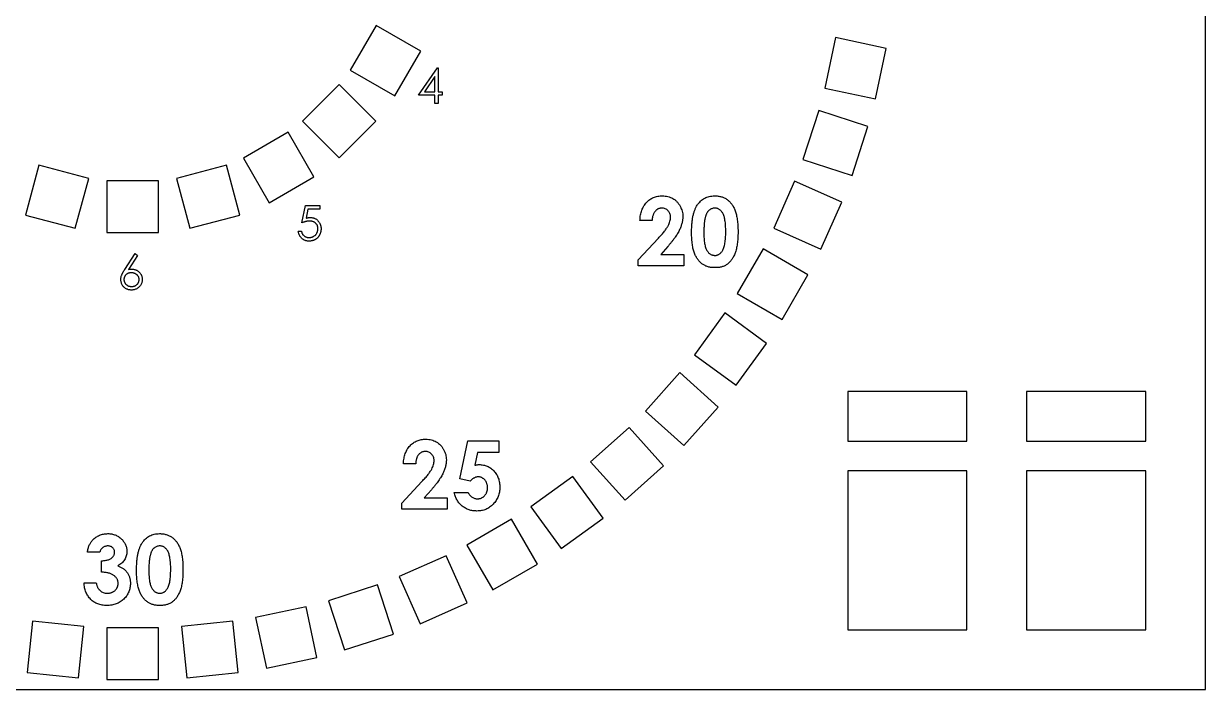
# Model space of a CAD drawing. Header units: millimetres. Extents: x 0 to 216, y -15 to 156.
# Drawn here: x 97 to 216, y 0 to 67 of the extents above; entities that cross this region are included whole.
import ezdxf

# ---------------------------------------------------------------- set-up
doc = ezdxf.new("R2010")
doc.units = ezdxf.units.MM

msp = doc.modelspace()

# ---------------------------------------------------------------- linework, layer by layer
at = {"color": 7, "linetype": 'Continuous', "lineweight": 25}
for p, q in [((216, 0), (216, 156)), ((132.51, 66.85), (129.91, 62.35)), ((137.01, 64.25), (132.51, 66.85)), ((178.77, 65.62), (177.69, 60.53)), ((183.86, 64.53), (178.77, 65.62)), ((134.41, 59.75), (137.01, 64.25)), ((182.78, 59.45), (183.86, 64.53)), ((129.91, 62.35), (134.41, 59.75)), ((136.78, 59.81), (138.69, 62.59)), ((138.69, 62.59), (138.75, 62.59)), ((138.75, 62.59), (138.75, 60.17)), ((128.79, 60.89), (125.11, 57.21)), ((132.47, 57.21), (128.79, 60.89)), ((138.44, 61.69), (137.39, 60.17)), ((138.44, 60.17), (138.44, 61.69)), ((138.44, 59.81), (136.78, 59.81)), ((137.39, 60.17), (138.44, 60.17)), ((138.44, 59), (138.44, 59.81)), ((138.75, 60.17), (139.16, 60.17)), ((138.75, 59.81), (138.75, 59)), ((139.16, 59.81), (138.75, 59.81)), ((139.16, 60.17), (139.16, 59.81)), ((177.69, 60.53), (182.78, 59.45)), ((138.75, 59), (138.44, 59)), ((125.11, 57.21), (128.79, 53.53)), ((128.79, 53.53), (132.47, 57.21)), ((177.09, 58.29), (175.48, 53.34)), ((182.03, 56.68), (177.09, 58.29)), ((123.65, 56.09), (119.15, 53.49)), ((126.25, 51.59), (123.65, 56.09)), ((180.43, 51.73), (182.03, 56.68)), ((98.55, 52.79), (97.21, 47.76)), ((103.58, 51.44), (98.55, 52.79)), ((117.45, 52.79), (112.42, 51.44)), ((118.79, 47.76), (117.45, 52.79)), ((119.15, 53.49), (121.75, 48.99)), ((175.48, 53.34), (180.43, 51.73)), ((102.23, 46.42), (103.58, 51.44)), ((110.6, 51.2), (105.4, 51.2)), ((105.4, 51.2), (105.4, 46)), ((110.6, 46), (110.6, 51.2)), ((112.42, 51.44), (113.77, 46.42)), ((121.75, 48.99), (126.25, 51.59)), ((174.65, 51.17), (172.54, 46.42)), ((179.4, 49.06), (174.65, 51.17)), ((177.29, 44.31), (179.4, 49.06)), ((97.21, 47.76), (102.23, 46.42)), ((113.77, 46.42), (118.79, 47.76)), ((125.04, 46.97), (125.4, 48.72)), ((125.4, 48.72), (126.84, 48.72)), ((125.65, 48.36), (125.46, 47.44)), ((126.84, 48.36), (125.65, 48.36)), ((126.84, 48.72), (126.84, 48.36)), ((160.31, 47.22), (159.07, 47.22)), ((172.54, 46.42), (177.29, 44.31)), ((105.4, 46), (110.6, 46)), ((124.68, 46.12), (125, 46.12)), ((158.9, 43.26), (160.93, 45.43)), ((161.89, 44.6), (161.17, 43.78)), ((171.48, 44.35), (168.88, 39.85)), ((175.98, 41.75), (171.48, 44.35)), ((107.21, 42.28), (108.25, 43.88)), ((108.49, 43.69), (107.57, 42.28)), ((108.25, 43.88), (108.49, 43.69)), ((158.9, 42.63), (158.9, 43.26)), ((161.17, 43.78), (163.48, 43.78)), ((163.48, 43.78), (163.48, 42.63)), ((163.48, 42.63), (158.9, 42.63)), ((173.38, 37.25), (175.98, 41.75)), ((168.88, 39.85), (173.38, 37.25)), ((167.62, 37.9), (164.56, 33.69)), ((171.82, 34.84), (167.62, 37.9)), ((168.77, 30.64), (171.82, 34.84)), ((164.56, 33.69), (168.77, 30.64)), ((163.1, 31.89), (159.62, 28.02)), ((166.96, 28.41), (163.1, 31.89)), ((180, 30), (180, 25)), ((192, 30), (180, 30)), ((192, 25), (192, 30)), ((210, 30), (198, 30)), ((198, 30), (198, 25)), ((210, 25), (210, 30)), ((159.62, 28.02), (163.48, 24.54)), ((163.48, 24.54), (166.96, 28.41)), ((157.98, 26.38), (154.11, 22.9)), ((161.46, 22.52), (157.98, 26.38)), ((140.94, 21.19), (141.75, 25.01)), ((141.75, 25.01), (144.88, 25.01)), ((144.88, 25.01), (144.88, 23.86)), ((180, 25), (192, 25)), ((198, 25), (210, 25)), ((142.72, 23.86), (142.46, 22.56)), ((144.88, 23.86), (142.72, 23.86)), ((136.5, 22.72), (135.27, 22.72)), ((154.11, 22.9), (157.59, 19.04)), ((152.31, 21.44), (148.1, 18.38)), ((155.36, 17.23), (152.31, 21.44)), ((157.59, 19.04), (161.46, 22.52)), ((180, 22), (180, 6)), ((192, 22), (180, 22)), ((192, 6), (192, 22)), ((198, 22), (198, 6)), ((210, 22), (198, 22)), ((210, 6), (210, 22)), ((135.09, 18.76), (137.13, 20.92)), ((141.98, 20.95), (140.94, 21.19)), ((138.08, 20.1), (137.36, 19.28)), ((137.36, 19.28), (139.67, 19.28)), ((139.67, 19.28), (139.67, 18.13)), ((140.38, 19.81), (141.79, 19.81)), ((135.09, 18.13), (135.09, 18.76)), ((139.67, 18.13), (135.09, 18.13)), ((148.1, 18.38), (151.16, 14.18)), ((146.15, 17.12), (141.65, 14.52)), ((148.75, 12.62), (146.15, 17.12)), ((151.16, 14.18), (155.36, 17.23)), ((141.65, 14.52), (144.25, 10.02)), ((104.69, 13.82), (103.46, 13.82)), ((139.58, 13.46), (134.83, 11.35)), ((141.69, 8.71), (139.58, 13.46)), ((104.87, 11.8), (104.87, 12.94)), ((144.25, 10.02), (148.75, 12.62)), ((103.11, 10.74), (104.34, 10.74)), ((134.83, 11.35), (136.94, 6.6)), ((132.66, 10.52), (127.71, 8.91)), ((134.27, 5.57), (132.66, 10.52)), ((127.71, 8.91), (129.32, 3.97)), ((136.94, 6.6), (141.69, 8.71)), ((125.47, 8.31), (120.38, 7.23)), ((120.38, 7.23), (121.47, 2.14)), ((126.55, 3.22), (125.47, 8.31)), ((97.91, 6.87), (97.37, 1.69)), ((103.08, 6.32), (97.91, 6.87)), ((102.54, 1.15), (103.08, 6.32)), ((110.6, 6.2), (105.4, 6.2)), ((105.4, 6.2), (105.4, 1)), ((110.6, 1), (110.6, 6.2)), ((118.09, 6.87), (112.92, 6.32)), ((112.92, 6.32), (113.46, 1.15)), ((118.63, 1.69), (118.09, 6.87)), ((180, 6), (192, 6)), ((198, 6), (210, 6)), ((129.32, 3.97), (134.27, 5.57)), ((121.47, 2.14), (126.55, 3.22)), ((97.37, 1.69), (102.54, 1.15)), ((113.46, 1.15), (118.63, 1.69)), ((0, 0), (216, 0)), ((105.4, 1), (110.6, 1))]:
    msp.add_line(p, q, dxfattribs=at)
for points, knots in [([(159.07, 47.22), (159.08, 47.31), (159.09, 47.49), (159.13, 47.76), (159.19, 48.01), (159.26, 48.24), (159.35, 48.46), (159.46, 48.67), (159.59, 48.86), (159.74, 49.03), (159.9, 49.18), (160.07, 49.32), (160.25, 49.43), (160.45, 49.53), (160.65, 49.6), (160.87, 49.65), (161.1, 49.68), (161.25, 49.69), (161.33, 49.69)], [0, 0, 0, 0, 0.07494, 0.146428, 0.214753, 0.280422, 0.343604, 0.405543, 0.466199, 0.526538, 0.585902, 0.64409, 0.701613, 0.758754, 0.816629, 0.875655, 0.936624, 1, 1, 1, 1]), ([(161.33, 49.69), (161.43, 49.68), (161.62, 49.68), (161.89, 49.63), (162.15, 49.54), (162.39, 49.43), (162.61, 49.28), (162.81, 49.1), (162.98, 48.89), (163.12, 48.65), (163.24, 48.4), (163.33, 48.14), (163.39, 47.89), (163.39, 47.71), (163.39, 47.62)], [0, 0, 0, 0, 0.0896145, 0.1749486, 0.2575481, 0.3389008, 0.4200532, 0.5014014, 0.584252, 0.6703705, 0.7564733, 0.8392066, 0.9201205, 1, 1, 1, 1]), ([(164.84, 48.75), (164.89, 48.83), (165, 48.97), (165.18, 49.16), (165.38, 49.33), (165.59, 49.46), (165.82, 49.56), (166.06, 49.64), (166.32, 49.68), (166.5, 49.68), (166.59, 49.69)], [0, 0, 0, 0, 0.132314, 0.2587, 0.380912, 0.500535, 0.620923, 0.742376, 0.868281, 1, 1, 1, 1]), ([(166.59, 49.69), (166.65, 49.69), (166.77, 49.69), (166.94, 49.67), (167.11, 49.64), (167.27, 49.6), (167.43, 49.55), (167.57, 49.48), (167.71, 49.41), (167.85, 49.32), (167.98, 49.22), (168.1, 49.11), (168.21, 48.99), (168.32, 48.85), (168.42, 48.7), (168.51, 48.54), (168.59, 48.37), (168.67, 48.18), (168.73, 47.98), (168.79, 47.76), (168.84, 47.53), (168.88, 47.27), (168.91, 47), (168.93, 46.7), (168.95, 46.39), (168.95, 46.18), (168.95, 46.07)], [0, 0, 0, 0, 0.036635, 0.072034, 0.106626, 0.140306, 0.173619, 0.206426, 0.239067, 0.271883, 0.30484, 0.338529, 0.372616, 0.407548, 0.443719, 0.481312, 0.520113, 0.560913, 0.604025, 0.650075, 0.699572, 0.752363, 0.808789, 0.868954, 0.932675, 1, 1, 1, 1]), ([(161.26, 48.45), (161.23, 48.45), (161.16, 48.45), (161.07, 48.43), (160.98, 48.41), (160.89, 48.37), (160.81, 48.32), (160.73, 48.27), (160.66, 48.2), (160.59, 48.12), (160.53, 48.03), (160.47, 47.94), (160.43, 47.84), (160.39, 47.73), (160.35, 47.61), (160.33, 47.49), (160.31, 47.36), (160.31, 47.26), (160.31, 47.22)], [0, 0, 0, 0, 0.056467, 0.111164, 0.164937, 0.218322, 0.272393, 0.327976, 0.385291, 0.444903, 0.506844, 0.569488, 0.634153, 0.700976, 0.770897, 0.843626, 0.91966, 1, 1, 1, 1]), ([(162.16, 47.54), (162.16, 47.6), (162.15, 47.73), (162.1, 47.9), (162.02, 48.06), (161.91, 48.2), (161.78, 48.31), (161.62, 48.4), (161.45, 48.44), (161.32, 48.45), (161.26, 48.45)], [0, 0, 0, 0, 0.132755, 0.257234, 0.378601, 0.501406, 0.623942, 0.743642, 0.868121, 1, 1, 1, 1]), ([(163.39, 47.62), (163.39, 47.57), (163.39, 47.47), (163.37, 47.31), (163.35, 47.14), (163.31, 46.98), (163.27, 46.81), (163.21, 46.64), (163.15, 46.47), (163.07, 46.29), (162.98, 46.1), (162.87, 45.91), (162.75, 45.71), (162.61, 45.51), (162.45, 45.29), (162.28, 45.07), (162.09, 44.84), (161.95, 44.68), (161.89, 44.6)], [0, 0, 0, 0, 0.0455178, 0.091616, 0.1392466, 0.1882416, 0.2386731, 0.2906639, 0.3448399, 0.4004316, 0.4591437, 0.522551, 0.5901009, 0.6622597, 0.7396813, 0.8215755, 0.90833, 1, 1, 1, 1]), ([(164.28, 46), (164.28, 46.16), (164.28, 46.45), (164.31, 46.88), (164.35, 47.27), (164.41, 47.63), (164.49, 47.96), (164.59, 48.25), (164.7, 48.52), (164.8, 48.68), (164.84, 48.75)], [0, 0, 0, 0, 0.161071, 0.310789, 0.449904, 0.578376, 0.696617, 0.805987, 0.906562, 1, 1, 1, 1]), ([(166.62, 48.45), (166.57, 48.45), (166.46, 48.45), (166.31, 48.4), (166.16, 48.34), (166.05, 48.26), (165.97, 48.18), (165.91, 48.11), (165.86, 48.04), (165.81, 47.95), (165.76, 47.85), (165.72, 47.75), (165.68, 47.63), (165.64, 47.5), (165.61, 47.37), (165.59, 47.21), (165.56, 47.05), (165.54, 46.86), (165.53, 46.67), (165.52, 46.46), (165.51, 46.23), (165.51, 46.07), (165.51, 45.99)], [0, 0, 0, 0, 0.053834, 0.105543, 0.158054, 0.211987, 0.240207, 0.269794, 0.301343, 0.334608, 0.370284, 0.408089, 0.448681, 0.492069, 0.538664, 0.590371, 0.646388, 0.707195, 0.772947, 0.843643, 0.919308, 1, 1, 1, 1]), ([(167.72, 46.07), (167.72, 46.18), (167.71, 46.39), (167.7, 46.69), (167.68, 46.96), (167.64, 47.21), (167.6, 47.43), (167.55, 47.62), (167.49, 47.79), (167.42, 47.94), (167.34, 48.06), (167.25, 48.16), (167.16, 48.25), (167.07, 48.33), (166.96, 48.38), (166.85, 48.42), (166.74, 48.45), (166.66, 48.45), (166.62, 48.45)], [0, 0, 0, 0, 0.112115, 0.215802, 0.310203, 0.395993, 0.47341, 0.542778, 0.604548, 0.659357, 0.708764, 0.755356, 0.798687, 0.840017, 0.880203, 0.919733, 0.959049, 1, 1, 1, 1]), ([(125.81, 47.15), (125.79, 47.15), (125.73, 47.15), (125.64, 47.14), (125.55, 47.13), (125.46, 47.11), (125.36, 47.08), (125.26, 47.05), (125.15, 47.01), (125.08, 46.99), (125.04, 46.97)], [0, 0, 0, 0, 0.102203, 0.2110233, 0.3250997, 0.4465021, 0.5737877, 0.7089007, 0.8503579, 1, 1, 1, 1]), ([(125.46, 47.44), (125.5, 47.45), (125.57, 47.47), (125.67, 47.49), (125.77, 47.51), (125.84, 47.51), (125.87, 47.51)], [0, 0, 0, 0, 0.275068, 0.532901, 0.773973, 1, 1, 1, 1]), ([(126.66, 46.38), (126.66, 46.41), (126.66, 46.46), (126.65, 46.54), (126.63, 46.62), (126.6, 46.69), (126.57, 46.76), (126.53, 46.82), (126.48, 46.88), (126.43, 46.94), (126.37, 46.99), (126.3, 47.03), (126.23, 47.07), (126.16, 47.1), (126.08, 47.12), (126, 47.14), (125.91, 47.15), (125.85, 47.15), (125.81, 47.15)], [0, 0, 0, 0, 0.065351, 0.127916, 0.18836, 0.247216, 0.30563, 0.36377, 0.422661, 0.482687, 0.5433, 0.604118, 0.664965, 0.727413, 0.791468, 0.858055, 0.927037, 1, 1, 1, 1]), ([(125.87, 47.51), (125.91, 47.51), (125.99, 47.51), (126.1, 47.49), (126.21, 47.47), (126.31, 47.43), (126.41, 47.39), (126.5, 47.33), (126.58, 47.26), (126.66, 47.19), (126.73, 47.11), (126.8, 47.02), (126.85, 46.92), (126.9, 46.82), (126.93, 46.72), (126.95, 46.6), (126.97, 46.49), (126.97, 46.41), (126.97, 46.37)], [0, 0, 0, 0, 0.065808, 0.129394, 0.190894, 0.251281, 0.310815, 0.370371, 0.430768, 0.492881, 0.555104, 0.616067, 0.677256, 0.73826, 0.800762, 0.864778, 0.931045, 1, 1, 1, 1]), ([(160.93, 45.43), (160.99, 45.49), (161.11, 45.61), (161.27, 45.79), (161.42, 45.96), (161.54, 46.12), (161.66, 46.28), (161.76, 46.42), (161.84, 46.55), (161.94, 46.71), (162.02, 46.9), (162.1, 47.12), (162.15, 47.33), (162.16, 47.47), (162.16, 47.54)], [0, 0, 0, 0, 0.103844, 0.201115, 0.291116, 0.374348, 0.450707, 0.52004, 0.583258, 0.639578, 0.741537, 0.83506, 0.920873, 1, 1, 1, 1]), ([(125.75, 45.13), (125.72, 45.13), (125.65, 45.13), (125.55, 45.15), (125.45, 45.17), (125.36, 45.2), (125.27, 45.24), (125.19, 45.29), (125.11, 45.34), (125.03, 45.41), (124.96, 45.48), (124.9, 45.55), (124.85, 45.64), (124.8, 45.72), (124.76, 45.81), (124.73, 45.91), (124.7, 46.01), (124.69, 46.08), (124.68, 46.12)], [0, 0, 0, 0, 0.0654211, 0.1287084, 0.1902361, 0.2507244, 0.3106372, 0.3707664, 0.4316147, 0.493523, 0.5558835, 0.6173424, 0.678668, 0.7407114, 0.8029854, 0.8668026, 0.9323472, 1, 1, 1, 1]), ([(125, 46.12), (125.01, 46.09), (125.02, 46.02), (125.05, 45.93), (125.09, 45.85), (125.14, 45.78), (125.2, 45.72), (125.26, 45.66), (125.33, 45.61), (125.41, 45.57), (125.5, 45.53), (125.59, 45.51), (125.68, 45.49), (125.74, 45.49), (125.77, 45.49)], [0, 0, 0, 0, 0.094687, 0.181994, 0.264377, 0.34218, 0.418618, 0.496509, 0.577369, 0.661511, 0.746733, 0.831258, 0.915206, 1, 1, 1, 1]), ([(126.97, 46.37), (126.97, 46.34), (126.97, 46.28), (126.96, 46.2), (126.95, 46.11), (126.93, 46.03), (126.91, 45.95), (126.88, 45.88), (126.85, 45.8), (126.81, 45.73), (126.77, 45.66), (126.73, 45.59), (126.68, 45.53), (126.63, 45.47), (126.57, 45.42), (126.51, 45.37), (126.45, 45.33), (126.38, 45.29), (126.31, 45.25), (126.24, 45.22), (126.16, 45.19), (126.09, 45.17), (126.01, 45.15), (125.92, 45.14), (125.84, 45.13), (125.78, 45.13), (125.75, 45.13)], [0, 0, 0, 0, 0.044014, 0.087434, 0.130118, 0.172554, 0.214555, 0.256298, 0.298438, 0.340849, 0.382715, 0.423924, 0.464246, 0.504074, 0.543862, 0.583567, 0.623094, 0.663229, 0.703551, 0.743938, 0.784541, 0.82575, 0.867757, 0.910745, 0.954914, 1, 1, 1, 1]), ([(125.77, 45.49), (125.8, 45.49), (125.86, 45.49), (125.95, 45.51), (126.03, 45.53), (126.11, 45.55), (126.19, 45.59), (126.26, 45.63), (126.33, 45.68), (126.4, 45.74), (126.46, 45.81), (126.51, 45.88), (126.56, 45.95), (126.59, 46.03), (126.62, 46.11), (126.64, 46.2), (126.66, 46.29), (126.66, 46.35), (126.66, 46.38)], [0, 0, 0, 0, 0.064207, 0.126425, 0.18768, 0.248216, 0.308305, 0.369661, 0.431699, 0.495947, 0.559758, 0.622295, 0.683911, 0.745092, 0.80674, 0.869087, 0.93329, 1, 1, 1, 1]), ([(166.63, 42.46), (166.57, 42.46), (166.45, 42.46), (166.27, 42.48), (166.1, 42.5), (165.94, 42.54), (165.78, 42.59), (165.64, 42.66), (165.5, 42.73), (165.36, 42.81), (165.24, 42.91), (165.12, 43.02), (165.01, 43.14), (164.91, 43.27), (164.81, 43.41), (164.72, 43.57), (164.64, 43.73), (164.56, 43.91), (164.49, 44.11), (164.44, 44.32), (164.39, 44.56), (164.35, 44.81), (164.32, 45.08), (164.29, 45.37), (164.28, 45.68), (164.28, 45.89), (164.28, 46)], [0, 0, 0, 0, 0.038217, 0.074867, 0.110158, 0.144454, 0.17808, 0.211171, 0.243687, 0.275872, 0.308376, 0.341263, 0.37515, 0.409655, 0.445157, 0.482073, 0.520576, 0.560554, 0.603108, 0.648689, 0.697948, 0.750768, 0.807309, 0.867656, 0.931861, 1, 1, 1, 1]), ([(165.51, 45.99), (165.51, 45.89), (165.51, 45.68), (165.53, 45.4), (165.55, 45.13), (165.58, 44.89), (165.63, 44.68), (165.68, 44.49), (165.74, 44.33), (165.82, 44.19), (165.9, 44.07), (165.98, 43.97), (166.07, 43.88), (166.17, 43.81), (166.28, 43.76), (166.39, 43.72), (166.5, 43.7), (166.58, 43.69), (166.62, 43.69)], [0, 0, 0, 0, 0.1107343, 0.2123412, 0.3055021, 0.3898348, 0.4666905, 0.5352619, 0.5967629, 0.6510657, 0.7010356, 0.7478603, 0.7918334, 0.834284, 0.8753339, 0.9160347, 0.9576523, 1, 1, 1, 1]), ([(168.95, 46.07), (168.95, 45.96), (168.95, 45.74), (168.93, 45.43), (168.91, 45.13), (168.88, 44.86), (168.84, 44.6), (168.79, 44.36), (168.73, 44.14), (168.66, 43.94), (168.59, 43.75), (168.5, 43.58), (168.41, 43.42), (168.32, 43.27), (168.22, 43.14), (168.11, 43.02), (167.99, 42.91), (167.88, 42.81), (167.75, 42.73), (167.61, 42.65), (167.47, 42.59), (167.32, 42.54), (167.15, 42.5), (166.99, 42.48), (166.81, 42.46), (166.69, 42.46), (166.63, 42.46)], [0, 0, 0, 0, 0.068491, 0.133077, 0.193829, 0.251083, 0.304401, 0.354408, 0.401295, 0.444701, 0.485692, 0.524676, 0.562307, 0.597947, 0.632474, 0.665752, 0.697985, 0.729586, 0.760825, 0.792355, 0.824313, 0.857156, 0.890927, 0.92596, 0.962061, 1, 1, 1, 1]), ([(167.38, 44.16), (167.4, 44.21), (167.46, 44.32), (167.53, 44.5), (167.59, 44.7), (167.64, 44.93), (167.67, 45.18), (167.7, 45.46), (167.71, 45.75), (167.71, 45.96), (167.72, 46.07)], [0, 0, 0, 0, 0.088871, 0.186355, 0.294078, 0.412237, 0.541778, 0.682703, 0.835096, 1, 1, 1, 1]), ([(166.62, 43.69), (166.66, 43.69), (166.74, 43.69), (166.85, 43.72), (166.95, 43.75), (167.05, 43.81), (167.14, 43.87), (167.23, 43.96), (167.31, 44.05), (167.35, 44.13), (167.38, 44.16)], [0, 0, 0, 0, 0.124035, 0.242846, 0.360342, 0.479042, 0.599334, 0.725488, 0.858549, 1, 1, 1, 1]), ([(106.82, 41.27), (106.82, 41.3), (106.82, 41.38), (106.84, 41.49), (106.86, 41.6), (106.89, 41.7), (106.93, 41.78), (106.95, 41.84), (106.99, 41.91), (107.02, 41.98), (107.06, 42.05), (107.11, 42.13), (107.16, 42.2), (107.19, 42.26), (107.21, 42.28)], [0, 0, 0, 0, 0.097818, 0.199726, 0.305276, 0.415811, 0.474472, 0.537274, 0.603657, 0.674299, 0.749834, 0.828598, 0.912378, 1, 1, 1, 1]), ([(107.87, 41.95), (107.84, 41.95), (107.79, 41.95), (107.71, 41.94), (107.64, 41.92), (107.57, 41.9), (107.5, 41.87), (107.44, 41.84), (107.39, 41.8), (107.33, 41.75), (107.29, 41.7), (107.24, 41.64), (107.21, 41.58), (107.18, 41.52), (107.16, 41.46), (107.14, 41.39), (107.13, 41.33), (107.13, 41.28), (107.13, 41.26)], [0, 0, 0, 0, 0.070599, 0.137901, 0.203196, 0.26679, 0.329106, 0.390654, 0.452653, 0.515748, 0.577926, 0.63893, 0.698351, 0.757296, 0.816394, 0.876267, 0.936817, 1, 1, 1, 1]), ([(107.57, 42.28), (107.63, 42.29), (107.75, 42.31), (107.87, 42.31), (107.93, 42.31)], [0, 0, 0, 0, 0.512659, 1, 1, 1, 1]), ([(108.66, 41.26), (108.66, 41.28), (108.65, 41.33), (108.64, 41.39), (108.63, 41.46), (108.6, 41.52), (108.57, 41.59), (108.53, 41.64), (108.48, 41.7), (108.42, 41.75), (108.37, 41.8), (108.3, 41.84), (108.24, 41.87), (108.17, 41.9), (108.1, 41.92), (108.02, 41.94), (107.95, 41.95), (107.89, 41.95), (107.87, 41.95)], [0, 0, 0, 0, 0.061138, 0.119994, 0.178225, 0.236256, 0.294929, 0.354716, 0.41673, 0.480664, 0.545832, 0.609758, 0.672971, 0.736017, 0.799839, 0.864775, 0.931088, 1, 1, 1, 1]), ([(107.93, 42.31), (107.97, 42.31), (108.04, 42.31), (108.14, 42.29), (108.24, 42.27), (108.33, 42.24), (108.42, 42.2), (108.51, 42.14), (108.59, 42.08), (108.67, 42.01), (108.74, 41.94), (108.8, 41.85), (108.85, 41.77), (108.9, 41.68), (108.93, 41.58), (108.95, 41.48), (108.97, 41.38), (108.97, 41.31), (108.97, 41.27)], [0, 0, 0, 0, 0.065231, 0.128405, 0.190067, 0.250943, 0.311546, 0.372863, 0.435024, 0.499072, 0.563091, 0.62551, 0.68668, 0.747283, 0.808563, 0.870742, 0.934341, 1, 1, 1, 1]), ([(107.88, 40.2), (107.83, 40.2), (107.74, 40.21), (107.6, 40.23), (107.47, 40.28), (107.34, 40.34), (107.22, 40.41), (107.12, 40.51), (107.03, 40.61), (106.95, 40.73), (106.89, 40.86), (106.85, 40.99), (106.82, 41.13), (106.82, 41.22), (106.82, 41.27)], [0, 0, 0, 0, 0.084335, 0.167052, 0.249566, 0.33274, 0.415915, 0.497828, 0.580373, 0.6646, 0.749467, 0.83251, 0.915639, 1, 1, 1, 1]), ([(107.13, 41.26), (107.13, 41.23), (107.13, 41.19), (107.14, 41.12), (107.16, 41.05), (107.19, 40.99), (107.22, 40.93), (107.26, 40.87), (107.3, 40.81), (107.35, 40.76), (107.41, 40.72), (107.47, 40.67), (107.53, 40.64), (107.6, 40.61), (107.67, 40.59), (107.74, 40.57), (107.82, 40.56), (107.87, 40.56), (107.89, 40.56)], [0, 0, 0, 0, 0.061842, 0.121262, 0.180746, 0.239231, 0.298308, 0.358183, 0.420359, 0.484792, 0.549938, 0.613718, 0.676681, 0.739154, 0.8022, 0.86674, 0.93205, 1, 1, 1, 1]), ([(108.97, 41.27), (108.97, 41.23), (108.97, 41.13), (108.94, 40.99), (108.89, 40.85), (108.83, 40.73), (108.76, 40.61), (108.66, 40.51), (108.55, 40.42), (108.43, 40.34), (108.3, 40.28), (108.16, 40.23), (108.02, 40.21), (107.93, 40.2), (107.88, 40.2)], [0, 0, 0, 0, 0.0859479, 0.1691252, 0.2503991, 0.3322897, 0.4133643, 0.4941723, 0.5760217, 0.660757, 0.7457831, 0.8300436, 0.9140275, 1, 1, 1, 1]), ([(107.89, 40.56), (107.92, 40.56), (107.97, 40.56), (108.05, 40.57), (108.12, 40.59), (108.19, 40.61), (108.25, 40.64), (108.32, 40.67), (108.38, 40.72), (108.43, 40.76), (108.49, 40.81), (108.53, 40.87), (108.57, 40.93), (108.6, 40.99), (108.63, 41.05), (108.64, 41.12), (108.65, 41.19), (108.66, 41.23), (108.66, 41.26)], [0, 0, 0, 0, 0.067962, 0.133283, 0.197835, 0.260892, 0.323377, 0.38635, 0.449638, 0.514795, 0.57924, 0.641814, 0.701359, 0.760727, 0.819222, 0.878716, 0.938147, 1, 1, 1, 1]), ([(135.27, 22.72), (135.27, 22.81), (135.28, 22.99), (135.32, 23.26), (135.38, 23.51), (135.45, 23.74), (135.55, 23.96), (135.65, 24.17), (135.78, 24.36), (135.93, 24.53), (136.09, 24.68), (136.26, 24.82), (136.45, 24.93), (136.64, 25.02), (136.84, 25.1), (137.06, 25.15), (137.29, 25.18), (137.44, 25.18), (137.52, 25.19)], [0, 0, 0, 0, 0.07494, 0.146428, 0.214753, 0.280422, 0.343604, 0.405543, 0.466199, 0.526538, 0.585902, 0.64409, 0.701613, 0.758754, 0.816629, 0.875655, 0.936624, 1, 1, 1, 1]), ([(137.52, 25.19), (137.62, 25.18), (137.81, 25.18), (138.08, 25.13), (138.34, 25.04), (138.58, 24.92), (138.8, 24.77), (139, 24.6), (139.17, 24.38), (139.32, 24.15), (139.44, 23.9), (139.52, 23.64), (139.58, 23.38), (139.58, 23.21), (139.59, 23.12)], [0, 0, 0, 0, 0.089615, 0.174949, 0.257548, 0.338901, 0.420053, 0.501401, 0.584252, 0.67037, 0.756473, 0.839207, 0.92012, 1, 1, 1, 1]), ([(137.45, 23.95), (137.42, 23.95), (137.36, 23.95), (137.26, 23.93), (137.17, 23.91), (137.08, 23.87), (137, 23.82), (136.93, 23.76), (136.85, 23.7), (136.78, 23.62), (136.72, 23.53), (136.66, 23.44), (136.62, 23.34), (136.58, 23.23), (136.55, 23.11), (136.52, 22.99), (136.51, 22.85), (136.5, 22.76), (136.5, 22.72)], [0, 0, 0, 0, 0.056467, 0.111164, 0.164937, 0.218322, 0.272393, 0.327976, 0.385291, 0.444903, 0.506844, 0.569488, 0.634153, 0.700976, 0.770897, 0.843626, 0.91966, 1, 1, 1, 1]), ([(138.35, 23.04), (138.35, 23.1), (138.34, 23.22), (138.29, 23.4), (138.21, 23.56), (138.1, 23.7), (137.97, 23.81), (137.81, 23.89), (137.64, 23.94), (137.52, 23.95), (137.45, 23.95)], [0, 0, 0, 0, 0.132755, 0.257234, 0.378601, 0.501406, 0.623942, 0.743642, 0.868121, 1, 1, 1, 1]), ([(137.13, 20.92), (137.18, 20.99), (137.3, 21.11), (137.46, 21.29), (137.61, 21.46), (137.74, 21.62), (137.85, 21.77), (137.95, 21.92), (138.04, 22.05), (138.13, 22.21), (138.21, 22.4), (138.29, 22.62), (138.34, 22.83), (138.35, 22.97), (138.35, 23.04)], [0, 0, 0, 0, 0.1038439, 0.2011149, 0.2911157, 0.3743484, 0.4507074, 0.5200404, 0.5832583, 0.6395783, 0.7415365, 0.83506, 0.920873, 1, 1, 1, 1]), ([(139.59, 23.12), (139.59, 23.07), (139.58, 22.97), (139.57, 22.81), (139.54, 22.64), (139.51, 22.48), (139.46, 22.31), (139.41, 22.14), (139.34, 21.96), (139.26, 21.79), (139.17, 21.6), (139.07, 21.41), (138.94, 21.21), (138.8, 21), (138.65, 20.79), (138.47, 20.57), (138.28, 20.33), (138.15, 20.18), (138.08, 20.1)], [0, 0, 0, 0, 0.045518, 0.091616, 0.139247, 0.188242, 0.238673, 0.290664, 0.34484, 0.400432, 0.459144, 0.522551, 0.590101, 0.66226, 0.739681, 0.821575, 0.90833, 1, 1, 1, 1]), ([(142.46, 22.56), (142.49, 22.57), (142.56, 22.59), (142.67, 22.61), (142.78, 22.63), (142.85, 22.63), (142.88, 22.63)], [0, 0, 0, 0, 0.263654, 0.51998, 0.767103, 1, 1, 1, 1]), ([(142.88, 22.63), (142.95, 22.63), (143.1, 22.62), (143.31, 22.59), (143.51, 22.54), (143.7, 22.47), (143.89, 22.38), (144.06, 22.27), (144.22, 22.14), (144.38, 21.99), (144.51, 21.82), (144.64, 21.65), (144.74, 21.46), (144.82, 21.26), (144.89, 21.05), (144.93, 20.82), (144.96, 20.59), (144.96, 20.43), (144.97, 20.35)], [0, 0, 0, 0, 0.063401, 0.124976, 0.184492, 0.243474, 0.302264, 0.361384, 0.421482, 0.483455, 0.545936, 0.608143, 0.66982, 0.732332, 0.796092, 0.861643, 0.929435, 1, 1, 1, 1]), ([(142.79, 21.39), (142.75, 21.39), (142.68, 21.39), (142.58, 21.37), (142.48, 21.33), (142.37, 21.28), (142.27, 21.22), (142.17, 21.15), (142.07, 21.06), (142.01, 20.99), (141.98, 20.95)], [0, 0, 0, 0, 0.11036, 0.221186, 0.334364, 0.452977, 0.577234, 0.708804, 0.849355, 1, 1, 1, 1]), ([(144.97, 20.35), (144.96, 20.27), (144.96, 20.1), (144.93, 19.86), (144.88, 19.64), (144.8, 19.42), (144.71, 19.21), (144.59, 19.01), (144.46, 18.82), (144.3, 18.64), (144.13, 18.48), (143.95, 18.34), (143.76, 18.22), (143.56, 18.12), (143.35, 18.05), (143.13, 17.99), (142.9, 17.96), (142.75, 17.96), (142.67, 17.95)], [0, 0, 0, 0, 0.066755, 0.131728, 0.19481, 0.256899, 0.318751, 0.380351, 0.443324, 0.507463, 0.571506, 0.633361, 0.693942, 0.753929, 0.813802, 0.874524, 0.936222, 1, 1, 1, 1]), ([(142.74, 19.19), (142.77, 19.19), (142.84, 19.19), (142.94, 19.21), (143.03, 19.23), (143.12, 19.27), (143.21, 19.31), (143.29, 19.36), (143.37, 19.43), (143.44, 19.5), (143.51, 19.58), (143.57, 19.67), (143.62, 19.76), (143.66, 19.86), (143.69, 19.96), (143.72, 20.07), (143.73, 20.19), (143.73, 20.27), (143.73, 20.31)], [0, 0, 0, 0, 0.0611793, 0.1203714, 0.1784417, 0.2359341, 0.2942679, 0.3526543, 0.4131221, 0.4755858, 0.5389001, 0.601869, 0.6643327, 0.727647, 0.7924087, 0.8591195, 0.9281351, 1, 1, 1, 1]), ([(143.73, 20.31), (143.73, 20.34), (143.73, 20.42), (143.72, 20.53), (143.69, 20.64), (143.66, 20.74), (143.63, 20.83), (143.58, 20.93), (143.52, 21.01), (143.46, 21.09), (143.39, 21.16), (143.31, 21.22), (143.23, 21.27), (143.15, 21.32), (143.07, 21.35), (142.98, 21.38), (142.88, 21.39), (142.82, 21.39), (142.79, 21.39)], [0, 0, 0, 0, 0.072891, 0.141883, 0.209282, 0.274623, 0.338439, 0.401305, 0.465006, 0.52832, 0.59074, 0.650981, 0.70969, 0.767212, 0.824188, 0.881767, 0.939955, 1, 1, 1, 1]), ([(142.67, 17.95), (142.6, 17.96), (142.46, 17.96), (142.25, 17.98), (142.06, 18.02), (141.87, 18.08), (141.69, 18.14), (141.51, 18.23), (141.35, 18.33), (141.19, 18.45), (141.04, 18.58), (140.91, 18.72), (140.78, 18.87), (140.67, 19.04), (140.58, 19.21), (140.5, 19.4), (140.43, 19.6), (140.4, 19.74), (140.38, 19.81)], [0, 0, 0, 0, 0.065935, 0.130037, 0.192362, 0.25382, 0.314199, 0.37467, 0.435154, 0.496479, 0.557809, 0.619031, 0.679691, 0.740961, 0.803375, 0.866818, 0.932318, 1, 1, 1, 1]), ([(141.79, 19.81), (141.82, 19.76), (141.87, 19.66), (141.96, 19.54), (142.07, 19.43), (142.19, 19.34), (142.32, 19.27), (142.45, 19.22), (142.59, 19.19), (142.69, 19.19), (142.74, 19.19)], [0, 0, 0, 0, 0.138114, 0.268408, 0.394191, 0.517092, 0.637493, 0.757004, 0.877294, 1, 1, 1, 1]), ([(103.99, 15.04), (104.04, 15.09), (104.14, 15.19), (104.3, 15.32), (104.48, 15.43), (104.67, 15.52), (104.86, 15.59), (105.07, 15.64), (105.28, 15.67), (105.43, 15.68), (105.51, 15.68)], [0, 0, 0, 0, 0.127407, 0.251106, 0.372908, 0.494496, 0.616171, 0.740563, 0.867605, 1, 1, 1, 1]), ([(105.51, 15.68), (105.57, 15.68), (105.7, 15.67), (105.9, 15.65), (106.08, 15.6), (106.26, 15.55), (106.42, 15.47), (106.58, 15.38), (106.74, 15.27), (106.88, 15.14), (107.01, 15.01), (107.12, 14.87), (107.21, 14.72), (107.29, 14.56), (107.35, 14.4), (107.4, 14.23), (107.42, 14.05), (107.43, 13.93), (107.43, 13.87)], [0, 0, 0, 0, 0.068214, 0.134095, 0.198286, 0.26116, 0.323635, 0.386367, 0.449642, 0.514245, 0.578413, 0.640375, 0.700615, 0.760104, 0.819299, 0.878466, 0.93836, 1, 1, 1, 1]), ([(108.96, 14.74), (109.02, 14.82), (109.12, 14.96), (109.3, 15.15), (109.5, 15.32), (109.71, 15.45), (109.94, 15.55), (110.19, 15.63), (110.44, 15.67), (110.62, 15.67), (110.71, 15.68)], [0, 0, 0, 0, 0.132314, 0.2587, 0.380912, 0.500535, 0.620923, 0.742376, 0.868281, 1, 1, 1, 1]), ([(110.71, 15.68), (110.77, 15.68), (110.89, 15.67), (111.06, 15.66), (111.23, 15.63), (111.39, 15.59), (111.55, 15.53), (111.69, 15.47), (111.84, 15.39), (111.97, 15.31), (112.1, 15.21), (112.22, 15.1), (112.33, 14.97), (112.44, 14.84), (112.54, 14.69), (112.63, 14.53), (112.71, 14.36), (112.79, 14.17), (112.86, 13.97), (112.91, 13.75), (112.96, 13.52), (113, 13.26), (113.03, 12.99), (113.06, 12.69), (113.07, 12.38), (113.07, 12.17), (113.07, 12.06)], [0, 0, 0, 0, 0.036635, 0.072034, 0.106626, 0.140306, 0.173619, 0.206426, 0.239067, 0.271883, 0.30484, 0.338529, 0.372616, 0.407548, 0.443719, 0.481312, 0.520113, 0.560913, 0.604025, 0.650075, 0.699572, 0.752363, 0.808789, 0.868954, 0.932675, 1, 1, 1, 1]), ([(103.46, 13.82), (103.47, 13.89), (103.48, 14.01), (103.53, 14.18), (103.57, 14.35), (103.64, 14.51), (103.71, 14.65), (103.79, 14.79), (103.88, 14.92), (103.95, 15), (103.99, 15.04)], [0, 0, 0, 0, 0.138934, 0.272371, 0.400702, 0.524915, 0.646775, 0.765706, 0.883115, 1, 1, 1, 1]), ([(105.5, 14.44), (105.45, 14.44), (105.36, 14.44), (105.23, 14.4), (105.11, 14.35), (105, 14.27), (104.89, 14.18), (104.81, 14.07), (104.74, 13.96), (104.71, 13.87), (104.69, 13.82)], [0, 0, 0, 0, 0.123523, 0.245107, 0.367266, 0.494691, 0.622324, 0.746003, 0.872253, 1, 1, 1, 1]), ([(106.19, 13.79), (106.19, 13.84), (106.19, 13.93), (106.15, 14.05), (106.09, 14.16), (106, 14.26), (105.9, 14.34), (105.78, 14.4), (105.64, 14.44), (105.55, 14.44), (105.5, 14.44)], [0, 0, 0, 0, 0.126208, 0.246331, 0.363484, 0.484754, 0.608383, 0.731214, 0.860989, 1, 1, 1, 1]), ([(108.4, 11.99), (108.4, 12.15), (108.4, 12.44), (108.43, 12.87), (108.47, 13.26), (108.53, 13.62), (108.61, 13.95), (108.71, 14.24), (108.82, 14.51), (108.92, 14.67), (108.96, 14.74)], [0, 0, 0, 0, 0.1610711, 0.3107888, 0.4499038, 0.5783763, 0.6966172, 0.8059873, 0.9065617, 1, 1, 1, 1]), ([(110.74, 14.44), (110.69, 14.44), (110.58, 14.43), (110.43, 14.39), (110.29, 14.33), (110.18, 14.25), (110.09, 14.17), (110.04, 14.1), (109.98, 14.03), (109.93, 13.94), (109.88, 13.84), (109.84, 13.74), (109.8, 13.62), (109.77, 13.49), (109.73, 13.36), (109.71, 13.2), (109.68, 13.04), (109.67, 12.85), (109.65, 12.66), (109.64, 12.44), (109.63, 12.22), (109.63, 12.06), (109.63, 11.98)], [0, 0, 0, 0, 0.053834, 0.105543, 0.158054, 0.211987, 0.240207, 0.269794, 0.301343, 0.334608, 0.370284, 0.408089, 0.448681, 0.492069, 0.538664, 0.590371, 0.646388, 0.707195, 0.772947, 0.843643, 0.919308, 1, 1, 1, 1]), ([(111.84, 12.06), (111.84, 12.17), (111.84, 12.38), (111.82, 12.68), (111.8, 12.95), (111.76, 13.2), (111.72, 13.42), (111.67, 13.61), (111.61, 13.78), (111.54, 13.93), (111.46, 14.05), (111.37, 14.15), (111.28, 14.24), (111.19, 14.32), (111.08, 14.37), (110.98, 14.41), (110.86, 14.44), (110.78, 14.44), (110.74, 14.44)], [0, 0, 0, 0, 0.112115, 0.215802, 0.310203, 0.395993, 0.47341, 0.542778, 0.604548, 0.659357, 0.708764, 0.755356, 0.798687, 0.840017, 0.880203, 0.919733, 0.959049, 1, 1, 1, 1]), ([(104.87, 12.94), (104.95, 12.95), (105.1, 12.96), (105.32, 12.99), (105.5, 13.03), (105.65, 13.08), (105.77, 13.15), (105.88, 13.22), (105.97, 13.3), (106.05, 13.39), (106.11, 13.48), (106.16, 13.59), (106.19, 13.69), (106.19, 13.76), (106.19, 13.79)], [0, 0, 0, 0, 0.141704, 0.2651, 0.370058, 0.458024, 0.535994, 0.609848, 0.680075, 0.748587, 0.81563, 0.878071, 0.939584, 1, 1, 1, 1]), ([(107.43, 13.87), (107.42, 13.8), (107.42, 13.65), (107.37, 13.44), (107.3, 13.23), (107.2, 13.04), (107.06, 12.86), (106.9, 12.7), (106.72, 12.55), (106.58, 12.47), (106.51, 12.43)], [0, 0, 0, 0, 0.124101, 0.244316, 0.364466, 0.485854, 0.608915, 0.734301, 0.863943, 1, 1, 1, 1]), ([(106.51, 12.43), (106.56, 12.42), (106.65, 12.38), (106.79, 12.32), (106.92, 12.25), (107.04, 12.17), (107.15, 12.09), (107.26, 11.99), (107.36, 11.89), (107.44, 11.78), (107.52, 11.66), (107.59, 11.53), (107.65, 11.4), (107.7, 11.27), (107.74, 11.12), (107.76, 10.98), (107.78, 10.83), (107.78, 10.72), (107.78, 10.67)], [0, 0, 0, 0, 0.066221, 0.130122, 0.192922, 0.254764, 0.315757, 0.376303, 0.436814, 0.498168, 0.559516, 0.620243, 0.68097, 0.742349, 0.804584, 0.868102, 0.933307, 1, 1, 1, 1]), ([(110.75, 8.45), (110.69, 8.45), (110.57, 8.45), (110.39, 8.46), (110.22, 8.49), (110.06, 8.53), (109.91, 8.58), (109.76, 8.65), (109.62, 8.72), (109.49, 8.8), (109.36, 8.9), (109.24, 9.01), (109.13, 9.13), (109.03, 9.26), (108.93, 9.4), (108.84, 9.56), (108.76, 9.72), (108.68, 9.9), (108.62, 10.1), (108.56, 10.31), (108.51, 10.54), (108.47, 10.8), (108.44, 11.07), (108.41, 11.36), (108.4, 11.67), (108.4, 11.88), (108.4, 11.99)], [0, 0, 0, 0, 0.038217, 0.074867, 0.110158, 0.144454, 0.17808, 0.211171, 0.243687, 0.275872, 0.308376, 0.341263, 0.37515, 0.409655, 0.445157, 0.482073, 0.520576, 0.560554, 0.603108, 0.648689, 0.697948, 0.750768, 0.807309, 0.867656, 0.931861, 1, 1, 1, 1]), ([(109.63, 11.98), (109.63, 11.87), (109.64, 11.67), (109.65, 11.39), (109.67, 11.12), (109.71, 10.88), (109.75, 10.67), (109.8, 10.48), (109.86, 10.32), (109.94, 10.18), (110.02, 10.06), (110.1, 9.96), (110.2, 9.87), (110.29, 9.8), (110.4, 9.75), (110.51, 9.71), (110.62, 9.68), (110.7, 9.68), (110.74, 9.68)], [0, 0, 0, 0, 0.110734, 0.212341, 0.305502, 0.389835, 0.46669, 0.535262, 0.596763, 0.651066, 0.701036, 0.74786, 0.791833, 0.834284, 0.875334, 0.916035, 0.957652, 1, 1, 1, 1]), ([(113.07, 12.06), (113.07, 11.95), (113.07, 11.73), (113.06, 11.42), (113.03, 11.12), (113, 10.84), (112.96, 10.59), (112.91, 10.35), (112.85, 10.13), (112.78, 9.93), (112.71, 9.74), (112.62, 9.57), (112.53, 9.41), (112.44, 9.26), (112.34, 9.13), (112.23, 9.01), (112.12, 8.9), (112, 8.8), (111.87, 8.72), (111.73, 8.64), (111.59, 8.58), (111.44, 8.53), (111.28, 8.49), (111.11, 8.46), (110.93, 8.45), (110.81, 8.45), (110.75, 8.45)], [0, 0, 0, 0, 0.068491, 0.133077, 0.193829, 0.251083, 0.304401, 0.354408, 0.401295, 0.444701, 0.485692, 0.524676, 0.562307, 0.597947, 0.632474, 0.665752, 0.697985, 0.729586, 0.760825, 0.792355, 0.824313, 0.857156, 0.890927, 0.92596, 0.962061, 1, 1, 1, 1]), ([(111.5, 10.15), (111.53, 10.2), (111.58, 10.31), (111.65, 10.49), (111.71, 10.69), (111.76, 10.92), (111.79, 11.17), (111.82, 11.45), (111.83, 11.74), (111.84, 11.95), (111.84, 12.06)], [0, 0, 0, 0, 0.088871, 0.186355, 0.294078, 0.412237, 0.541778, 0.682703, 0.835096, 1, 1, 1, 1]), ([(105.39, 8.45), (105.31, 8.45), (105.16, 8.45), (104.93, 8.48), (104.71, 8.53), (104.5, 8.6), (104.3, 8.68), (104.12, 8.79), (103.94, 8.91), (103.78, 9.06), (103.64, 9.22), (103.51, 9.4), (103.4, 9.59), (103.3, 9.79), (103.23, 10.01), (103.17, 10.24), (103.12, 10.48), (103.11, 10.65), (103.11, 10.74)], [0, 0, 0, 0, 0.066659, 0.130343, 0.191936, 0.251996, 0.311122, 0.369755, 0.428602, 0.488436, 0.548524, 0.608661, 0.669236, 0.730881, 0.794196, 0.85983, 0.928533, 1, 1, 1, 1]), ([(104.34, 10.74), (104.35, 10.69), (104.36, 10.61), (104.39, 10.49), (104.43, 10.38), (104.48, 10.27), (104.53, 10.17), (104.58, 10.09), (104.65, 10.01), (104.74, 9.92), (104.87, 9.82), (105.05, 9.74), (105.25, 9.69), (105.39, 9.68), (105.46, 9.68)], [0, 0, 0, 0, 0.077346, 0.150652, 0.220677, 0.286575, 0.350188, 0.411379, 0.469946, 0.528234, 0.642194, 0.755364, 0.873556, 1, 1, 1, 1]), ([(106.55, 10.68), (106.54, 10.72), (106.54, 10.8), (106.52, 10.91), (106.49, 11.01), (106.44, 11.11), (106.38, 11.21), (106.3, 11.3), (106.21, 11.39), (106.11, 11.47), (106, 11.54), (105.87, 11.61), (105.73, 11.67), (105.59, 11.71), (105.42, 11.75), (105.25, 11.77), (105.06, 11.79), (104.94, 11.8), (104.87, 11.8)], [0, 0, 0, 0, 0.050613, 0.10076, 0.149275, 0.198888, 0.249306, 0.302323, 0.357221, 0.415437, 0.476443, 0.539829, 0.606184, 0.675941, 0.749782, 0.828288, 0.911845, 1, 1, 1, 1]), ([(107.78, 10.67), (107.78, 10.6), (107.77, 10.45), (107.74, 10.22), (107.69, 10.01), (107.62, 9.81), (107.52, 9.62), (107.41, 9.43), (107.27, 9.25), (107.11, 9.09), (106.94, 8.94), (106.75, 8.81), (106.55, 8.69), (106.34, 8.6), (106.12, 8.53), (105.89, 8.48), (105.65, 8.45), (105.48, 8.45), (105.39, 8.45)], [0, 0, 0, 0, 0.062821, 0.123871, 0.183554, 0.242266, 0.301265, 0.360847, 0.421949, 0.484789, 0.548014, 0.610413, 0.672536, 0.734829, 0.797947, 0.862973, 0.93002, 1, 1, 1, 1]), ([(105.46, 9.68), (105.5, 9.68), (105.58, 9.68), (105.68, 9.7), (105.79, 9.72), (105.89, 9.75), (105.98, 9.79), (106.07, 9.84), (106.16, 9.9), (106.24, 9.97), (106.31, 10.04), (106.37, 10.12), (106.43, 10.21), (106.47, 10.3), (106.5, 10.39), (106.53, 10.48), (106.54, 10.58), (106.54, 10.65), (106.55, 10.68)], [0, 0, 0, 0, 0.069402, 0.135943, 0.20102, 0.264181, 0.325955, 0.388454, 0.450819, 0.514266, 0.577492, 0.638835, 0.698634, 0.758057, 0.817032, 0.876415, 0.937278, 1, 1, 1, 1]), ([(110.74, 9.68), (110.78, 9.68), (110.86, 9.68), (110.97, 9.71), (111.07, 9.74), (111.17, 9.8), (111.26, 9.86), (111.35, 9.95), (111.43, 10.04), (111.47, 10.12), (111.5, 10.15)], [0, 0, 0, 0, 0.1240354, 0.242846, 0.3603417, 0.4790424, 0.5993341, 0.7254885, 0.8585494, 1, 1, 1, 1])]:
    msp.add_open_spline(points, degree=3, knots=knots, dxfattribs=at)

doc.saveas('drawing.dxf')
